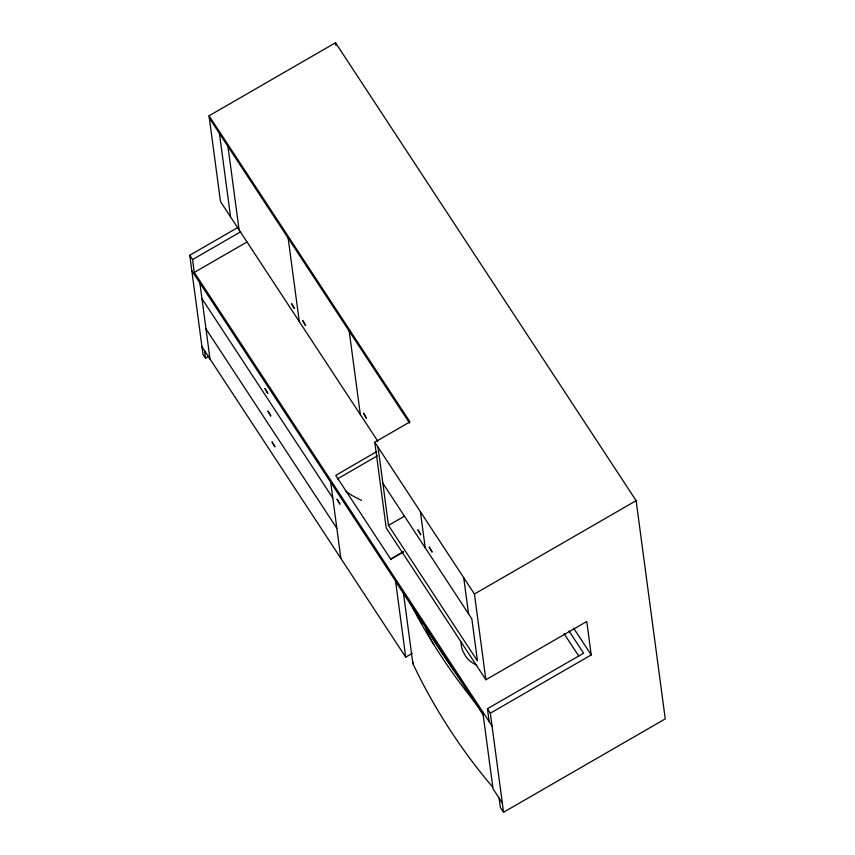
<?xml version="1.0" encoding="UTF-8"?>
<svg xmlns="http://www.w3.org/2000/svg" width="855" height="855" viewBox="0 0 855 855"><rect width="100%" height="100%" fill="white"/><g stroke="black" fill="none" stroke-linecap="round" stroke-linejoin="round"><path stroke-width="1.28" d="M377.792 441.18L220.483 201.534L209.048 115.799L335.545 42.75L636.131 500.656L665.243 718.884L503.552 812.25L500.357 807.377L499.106 798.068M208.77 356.353L205.521 358.234L202.977 354.344L189.757 255.271L237.904 227.462M492.042 726.023L194.288 272.414L192.578 259.567L240.672 231.801M194.288 272.414L246.967 242.008M503.552 812.25L490.332 713.177L591.211 654.93L586.754 621.51L485.875 679.757L386.214 527.941L374.779 442.206L409.973 421.889L209.048 115.799M376.841 451.504L335.726 475.391L390.799 559.277L403.475 551.956M337.426 478.918L377.418 455.822M382.869 483.289L471.842 618.838L477.464 660.936L388.48 525.387L404.554 516.11M403.218 551.699L390.671 559.085M485.875 679.757L474.44 594.022L636.131 500.656M201.962 346.767L405.708 657.164L412.206 653.412M489.135 721.588L487.425 708.731L583.602 653.199L568.97 630.905M361.537 500.474L351.886 495.419L345.431 490.92M492.587 786.995L490.001 783.971A639.497 592.088 -7.6 0 1 418.213 674.606L412.944 663.811A1.229 1.133 -7.6 0 1 413.435 662.358M476.492 703.922L471.8 698.172A16.309 15.101 -7.6 0 1 472.762 698.695M573.652 628.179L591.211 654.93M564.108 633.726L578.739 656.009M209.347 118.086L409.545 423.075M374.779 442.206L474.44 594.022M189.757 255.271L192.578 259.567M487.425 708.731L490.332 713.177M191.819 270.725L395.566 581.111L405.708 657.164M395.619 581.56L483.161 714.93M201.962 298.673L332.798 498.005M206.002 328.951L336.838 528.272M502.313 802.941L493.025 788.791L482.754 711.873M412.762 606.815L421.707 623.284A1.133 1.047 -7.6 0 0 423.524 622.867M463.72 577.702L468.54 613.805M420.414 511.739L425.234 547.841M335.545 42.75L335.897 45.401M403.442 592.953L412.858 663.555M378.049 447.186L388.48 525.387M349.214 331.163L360.35 414.6M330.714 482.316L340.856 558.368M288.156 238.15L299.293 321.587M227.964 146.44L239.09 229.888M219.436 133.455L230.572 216.903M199.867 282.984L210.009 359.036M204.516 350.657L205.521 358.234M476.791 665.137A27.542 25.5 -7.6 0 1 465.964 656.758L462.705 650.879A27.542 25.5 -7.6 0 1 461.134 641.731M428.473 630.627A104.727 96.957 -7.6 0 0 432.972 639.145A639.497 592.088 -7.6 0 0 454.946 671.784M433.688 644.456A104.727 96.957 -7.6 0 1 425.01 625.229M476.545 704.221A639.497 592.088 -7.6 0 1 408.701 600.082M460.396 679.191A639.497 592.088 -7.6 0 1 455.715 672.842M264.986 388.587L267.743 393.321L264.986 388.587M291.544 303.578L294.302 308.313L291.544 303.578M268 411.17L270.757 415.915L268 411.17M302.841 320.785L305.598 325.52L302.841 320.785M272.114 441.971L274.861 446.716L272.114 441.971M337.116 499.267L339.873 504.001L337.116 499.267M363.557 413.275L366.314 418.02L363.557 413.275M417.967 529.982L420.713 534.717L417.967 529.982M429.253 547.189L432.01 551.935L429.253 547.189"/></g></svg>
